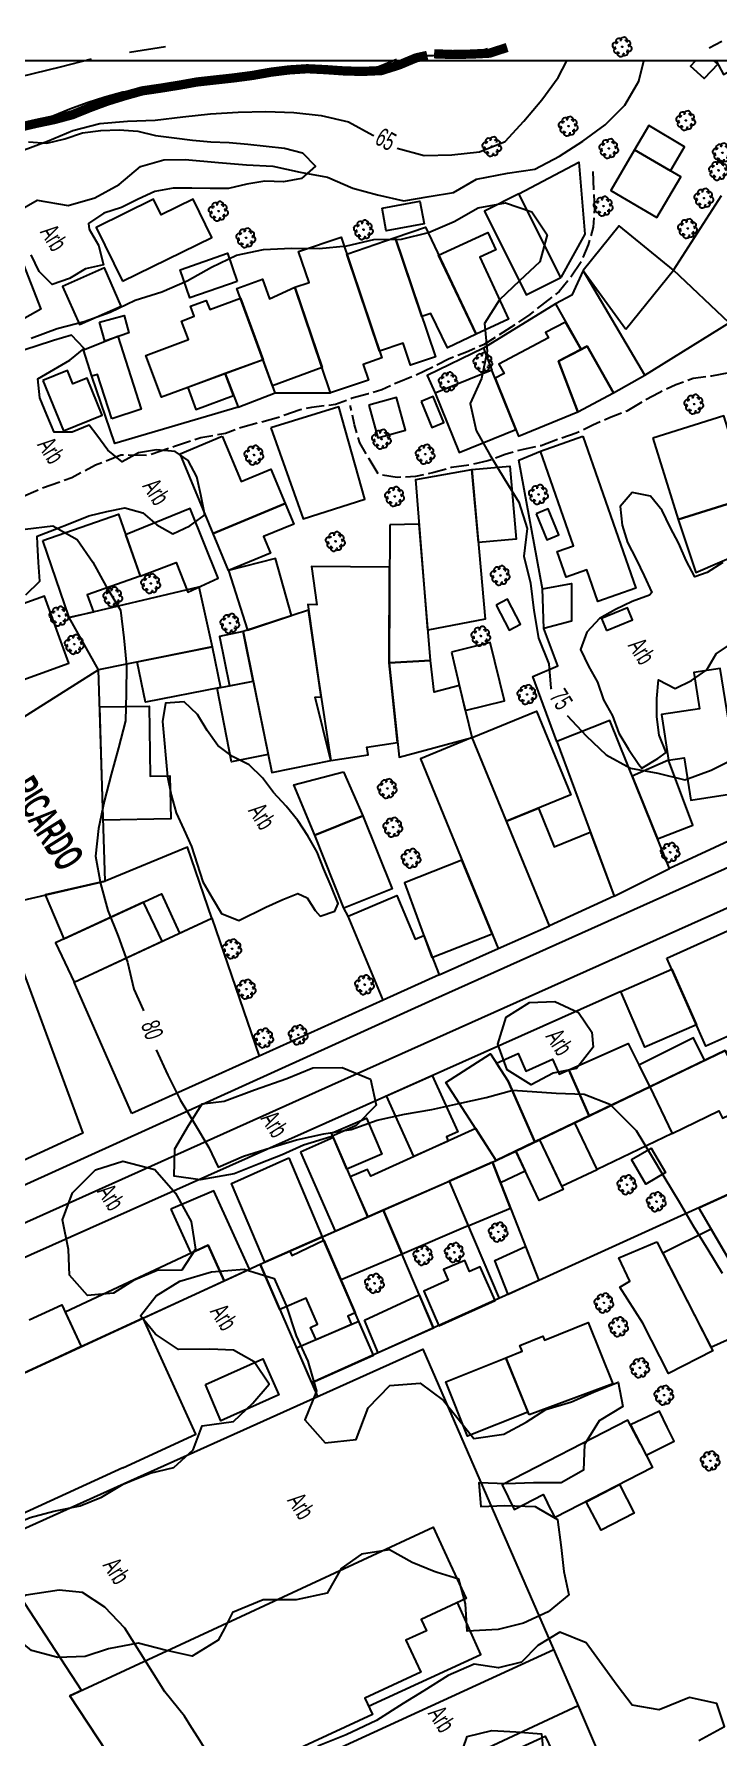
# Model space of a CAD drawing. Header units: millimetres. Extents: x 438774 to 440085, y 7202522 to 7203572.
# Drawn here: x 439010.1 to 439084, y 7203375.9 to 7203559.8 of the extents above; entities that cross this region are included whole.
import ezdxf

# ---------------------------------------------------------------- set-up
doc = ezdxf.new("R2010")
doc.units = ezdxf.units.MM
doc.linetypes.add('00', pattern=[10, 0, -10])
doc.linetypes.add('17', pattern=[2.5, 2, -0.5])
for name, color, linetype in [('0212', 7, 'Continuous'), ('0401', 4, 'Continuous'), ('0505', 1, 'Continuous'), ('0506', 1, 'Continuous'), ('0611', 30, 'Continuous'), ('0623', 30, 'Continuous'), ('0707', 7, 'Continuous'), ('0801', 10, 'Continuous'), ('1005', 3, 'Continuous'), ('1006', 3, 'Continuous'), ('1007', 3, 'Continuous'), ('ARROYO', 150, 'Continuous')]:
    doc.layers.add(name, color=color, linetype=linetype)
doc.styles.add('02', font='swissc.ttf')
doc.styles.add('04', font='swisscb.ttf')

# ---------------------------------------------------------------- blocks, each defined once
blk = doc.blocks.new('09')
for p, q in [((-0.04, 0.01), (0.04, 0.01)), ((-0.02, 0.03), (0.02, 0.03)), ((0, 0.05), (0, 0.05)), ((-0.04, -0.01), (0.04, -0.01)), ((-0.02, -0.03), (0.02, -0.03))]:
    blk.add_line(p, q)
for points in [[(-0.61, 0.39), (-0.76, 0.34), (-0.88, 0.27), (-0.97, 0.13), (-1, 0), (-0.96, -0.15), (-0.88, -0.26), (-0.83, -0.31), (-0.73, -0.36), (-0.58, -0.38)], [(-0.12, 0.67), (-0.2, 0.77), (-0.32, 0.84), (-0.46, 0.87), (-0.62, 0.83), (-0.74, 0.77), (-0.81, 0.63), (-0.83, 0.49), (-0.83, 0.42), (-0.79, 0.32), (-0.69, 0.22), (-0.62, 0.16)], [(-0.41, 0.6), (-0.39, 0.72), (-0.35, 0.82), (-0.3, 0.88), (-0.18, 0.96), (-0.03, 1), (0.1, 0.96), (0.24, 0.87), (0.31, 0.75), (0.36, 0.62), (0.37, 0.55)], [(0.11, 0.66), (0.19, 0.71), (0.31, 0.78), (0.42, 0.81), (0.49, 0.81), (0.63, 0.78), (0.76, 0.7), (0.82, 0.58), (0.84, 0.41), (0.81, 0.28), (0.75, 0.16), (0.69, 0.06)], [(0.67, -0.42), (0.8, -0.38), (0.91, -0.29), (0.99, -0.14), (1.01, -0.01), (0.95, 0.14), (0.86, 0.24), (0.8, 0.29), (0.7, 0.32), (0.56, 0.34)], [(-0.14, -0.69), (-0.19, -0.75), (-0.3, -0.83), (-0.4, -0.87), (-0.48, -0.87), (-0.61, -0.83), (-0.74, -0.75), (-0.8, -0.63), (-0.83, -0.47), (-0.79, -0.33), (-0.7, -0.18), (-0.64, -0.12)], [(-0.38, -0.63), (-0.34, -0.76), (-0.26, -0.88), (-0.13, -0.97), (0.01, -1.01), (0.15, -0.97), (0.27, -0.88), (0.32, -0.83), (0.36, -0.73), (0.38, -0.57)], [(0.15, -0.7), (0.32, -0.83), (0.46, -0.87), (0.62, -0.85), (0.74, -0.79), (0.83, -0.66), (0.86, -0.52), (0.86, -0.45), (0.83, -0.34), (0.74, -0.24), (0.67, -0.18)]]:
    blk.add_lwpolyline(points)
blk.add_lwpolyline([(0, -0.05), (-0.05, 0), (0, 0.05), (0.05, 0)], close=True)

msp = doc.modelspace()

# ---------------------------------------------------------------- linework, layer by layer
msp.add_lwpolyline([(440081.59, 7203556.96), (438782.49, 7203556.96), (438782.49, 7202523.15), (440081.59, 7202523.15)], close=True)
at = {"layer": '0401', "linetype": 'Continuous', "flags": 128}
for points in [[(439057.17, 7203557.66), (439059.07, 7203558.28)], [(439008.2, 7203550.08), (439010.16, 7203550.49), (439012.09, 7203551.01), (439013.94, 7203551.76), (439015.82, 7203552.45), (439017.73, 7203553.05), (439019.65, 7203553.59), (439021.64, 7203553.88), (439023.61, 7203554.2), (439025.57, 7203554.55), (439027.57, 7203554.77), (439029.55, 7203554.99), (439031.54, 7203555.25), (439033.5, 7203555.6), (439035.49, 7203555.85), (439037.48, 7203555.98), (439039.48, 7203555.88), (439041.48, 7203555.74), (439043.48, 7203555.69), (439045.47, 7203555.78), (439047.39, 7203556.38), (439049.23, 7203557.15)], [(439052.56, 7203557.54), (439053.18, 7203557.52), (439055.18, 7203557.56)]]:
    msp.add_lwpolyline(points, dxfattribs=at)
at = {"layer": '0505', "linetype": 'Continuous', "flags": 128}
for points, elevation in [([(439024.28, 7203558.45), (439020.37, 7203557.87)], 65), ([(439008.3, 7203540.68), (439010.41, 7203541.9), (439013.76, 7203541.33), (439016.65, 7203542.15), (439019.28, 7203543.6), (439021.56, 7203545.55), (439024.1, 7203546.25), (439026.39, 7203546.28), (439029.99, 7203545.98), (439033.03, 7203545.7), (439035.88, 7203545.56), (439038.82, 7203544.93), (439041.77, 7203544.38), (439044.53, 7203543.2), (439047.19, 7203542.48), (439050.01, 7203541.83), (439052.76, 7203542.3), (439055.41, 7203542.74), (439057.89, 7203544.17), (439061.22, 7203544.82), (439064.19, 7203545.25), (439066.85, 7203546.65), (439069.37, 7203548.28), (439071.79, 7203550.05), (439073.9, 7203552.17), (439075.43, 7203554.75), (439075.95, 7203556.96)], 70), ([(439016.24, 7203557.15), (439012.91, 7203556.28), (439008.6, 7203555.22)], 65), ([(439049.32, 7203547.53), (439052.21, 7203546.73), (439055.21, 7203546.78), (439058.2, 7203547.12), (439060.98, 7203548.23), (439063.01, 7203550.44), (439064.93, 7203552.74), (439066.69, 7203555.17), (439067.65, 7203556.96)], 65), ([(439008.71, 7203547.23), (439011.52, 7203548.28), (439014.28, 7203549.44), (439017.19, 7203550.19), (439020.18, 7203550.43), (439023.17, 7203550.55), (439026.15, 7203550.9), (439029.14, 7203551.22), (439032.13, 7203551.4), (439035.13, 7203551.48), (439038.13, 7203551.37), (439041.11, 7203551.06), (439044.04, 7203550.36), (439046.68, 7203548.94)], 65), ([(439009.77, 7203526.99), (439012.57, 7203528.04), (439015.47, 7203528.8), (439018.3, 7203529.8), (439021.01, 7203531.09), (439023.87, 7203532), (439026.63, 7203533.17), (439029.24, 7203534.65), (439031.94, 7203535.96), (439034.88, 7203536.56), (439037.88, 7203536.7), (439040.88, 7203536.67), (439043.86, 7203536.98), (439046.79, 7203537.66), (439049.79, 7203537.68), (439052.69, 7203538.41), (439055.45, 7203539.6), (439058.06, 7203541.07), (439061.02, 7203541.61), (439063.86, 7203540.65), (439065.51, 7203538.14), (439064.71, 7203535.25), (439062.53, 7203533.19), (439060.35, 7203531.12), (439058.74, 7203528.58), (439059.03, 7203525.6), (439058.43, 7203522.65), (439057.18, 7203519.93), (439057.83, 7203517), (439059.31, 7203514.4), (439060.88, 7203511.84), (439062.44, 7203509.28), (439063.34, 7203506.41), (439062.99, 7203503.43), (439063.71, 7203500.52), (439064.08, 7203497.55), (439064.56, 7203494.58), (439065.7, 7203491.82), (439065.91, 7203489.17)], 75), ([(439009.1, 7203506.36), (439012.09, 7203506.7), (439014.73, 7203505.25), (439016.42, 7203502.79), (439017.88, 7203500.16), (439019.43, 7203497.59), (439019.78, 7203494.62), (439020.07, 7203491.63), (439020.02, 7203488.63), (439019.97, 7203485.63), (439019.21, 7203482.73), (439018.4, 7203479.84), (439017.66, 7203476.93), (439017.02, 7203474), (439016.72, 7203471.02), (439017.24, 7203468.06), (439018.05, 7203465.17), (439019.15, 7203462.39), (439020.18, 7203459.56), (439020.86, 7203456.65), (439021.86, 7203454.42)], 80), ([(439067.69, 7203486.23), (439069.73, 7203484.03), (439071.9, 7203481.96), (439074.53, 7203480.52), (439077.48, 7203480), (439080.39, 7203479.29), (439083.22, 7203480.3), (439085.9, 7203481.64)], 75), ([(439023.28, 7203450.11), (439024.51, 7203447.38), (439025.86, 7203444.69), (439027.42, 7203442.13), (439028.95, 7203439.54), (439029.95, 7203437.43), (439032.72, 7203438.6), (439035.57, 7203439.52), (439038.44, 7203440.39), (439041.37, 7203441.02), (439044.33, 7203441.49), (439047.16, 7203442.5), (439050.09, 7203443.16), (439053.05, 7203443.64), (439055.98, 7203444.29), (439058.91, 7203444.94), (439061.8, 7203445.73), (439066.5, 7203445.43), (439069.5, 7203445.3), (439072.3, 7203444.22), (439075.12, 7203441.38), (439076.68, 7203438.82), (439078.21, 7203436.24), (439079.76, 7203433.67), (439081.3, 7203431.09), (439082.87, 7203428.53), (439084.43, 7203425.97)], 80), ([(439027.1, 7203376.89), (439026.31, 7203378.11), (439024.2, 7203380.75), (439022.86, 7203382.88), (439021.48, 7203385.09), (439019.88, 7203387.63), (439017.72, 7203389.89), (439015.3, 7203391.48), (439012.79, 7203391.71), (439009.23, 7203391.19), (439006.81, 7203389.91), (439004.52, 7203388.48), (439002.43, 7203386.78), (439001.74, 7203385.66)], 85), ([(439028.47, 7203374.72), (439027.82, 7203375.77), (439027.1, 7203376.89)], 85)]:
    msp.add_lwpolyline(points, dxfattribs=dict(at, elevation=elevation))
at = {"layer": '0505', "linetype": '00', "flags": 128}
for points, elevation in [([(439046.68, 7203548.94), (439049.32, 7203547.53)], 65), ([(439065.91, 7203489.17), (439067.69, 7203486.23)], 75), ([(439021.86, 7203454.42), (439023.28, 7203450.11)], 80)]:
    msp.add_lwpolyline(points, dxfattribs=dict(at, elevation=elevation))
at = {"layer": '0611', "linetype": 'Continuous', "flags": 128}
for points in [[(439002.28, 7203432.47), (439053.13, 7203455.49), (439106.41, 7203479.41), (439151.16, 7203499.45), (439201.35, 7203522.05), (439239.77, 7203538.57), (439263.28, 7203549.71), (439274.14, 7203556.96)], [(439004.28, 7203429.3), (439042.23, 7203446.31), (439113.45, 7203478.19), (439182.47, 7203508.71), (439248.69, 7203537.66)]]:
    msp.add_lwpolyline(points, dxfattribs=at)
at = {"layer": '0623', "linetype": '17', "flags": 128}
for points in [[(439070.46, 7203545), (439070.52, 7203543), (439070.64, 7203541), (439070.49, 7203539), (439069.95, 7203537.08), (439069.18, 7203535.24), (439068.05, 7203533.58), (439066.81, 7203532.02), (439065.21, 7203530.81), (439063.65, 7203529.55), (439062.01, 7203528.42), (439060.32, 7203527.34), (439058.62, 7203526.28), (439056.78, 7203525.49), (439054.93, 7203524.74), (439053.15, 7203523.84), (439051.35, 7203522.98), (439049.48, 7203522.25), (439047.66, 7203521.4), (439046.21, 7203520.96), (439044.45, 7203520.49), (439042.66, 7203519.82), (439040.06, 7203519.51), (439038.83, 7203519.25), (439036.48, 7203518.41), (439034.55, 7203517.89), (439032.62, 7203517.38), (439030.75, 7203516.68), (439028.1, 7203516.23), (439025.25, 7203515.28), (439022.41, 7203514.32), (439019.44, 7203514.35), (439016.7, 7203513.26), (439014.14, 7203511.91), (439010.7, 7203510.67), (439008.58, 7203509.74), (439005.92, 7203508.62), (439002.7, 7203508.1), (438999.84, 7203507.22), (438996.6, 7203507.46), (438993.78, 7203507.12), (438990.83, 7203507.63), (438987.65, 7203507.5), (438984.91, 7203506.54), (438981.98, 7203505.9), (438978.99, 7203505.7), (438976.04, 7203505.18), (438973.12, 7203504.47), (438970.19, 7203503.82), (438967.29, 7203503.04), (438964.35, 7203502.46), (438961.35, 7203502.26), (438960.86, 7203502.36)], [(439158.56, 7203535.85), (439156.78, 7203534.93), (439155.03, 7203533.95), (439153.21, 7203533.12), (439151.33, 7203532.43), (439149.54, 7203531.56), (439147.65, 7203530.89), (439145.94, 7203529.85), (439144.21, 7203528.84), (439142.39, 7203528.02), (439140.56, 7203527.22), (439138.75, 7203526.37), (439137.02, 7203525.37), (439135.14, 7203524.67), (439133.25, 7203524.02), (439131.4, 7203523.26), (439129.41, 7203523.05), (439127.64, 7203522.12), (439125.8, 7203521.36), (439123.72, 7203520.58), (439121.42, 7203519.98), (439120.04, 7203519.47), (439118.3, 7203518.56), (439116.47, 7203518.27), (439114.49, 7203517.94), (439112.58, 7203517.36), (439110.63, 7203516.91), (439108.64, 7203516.68), (439106.66, 7203516.41), (439104.7, 7203516.77), (439103.3, 7203518.19), (439101.86, 7203519.6), (439100.71, 7203521.24), (439099.12, 7203522.43), (439097.21, 7203523.03), (439095.2, 7203523.09), (439093.21, 7203523.02), (439091.21, 7203523.01), (439089.21, 7203522.99), (439087.24, 7203523.35), (439085.25, 7203523.25), (439083.28, 7203522.89), (439081.29, 7203522.62), (439079.4, 7203521.95), (439077.6, 7203521.1), (439075.85, 7203520.13), (439074.13, 7203519.11), (439072.26, 7203518.38), (439070.43, 7203517.59), (439068.64, 7203516.71), (439066.73, 7203516.08), (439064.86, 7203515.37), (439062.91, 7203514.97), (439060.98, 7203514.42), (439059.11, 7203513.72), (439057.16, 7203513.28), (439055.18, 7203513.01), (439053.25, 7203512.48), (439051.3, 7203512.03), (439049.3, 7203511.94), (439047.32, 7203512.26), (439046.28, 7203513.97), (439045.26, 7203515.69), (439044.71, 7203517.61), (439044.28, 7203519.56), (439044.25, 7203519.72)]]:
    msp.add_lwpolyline(points, dxfattribs=at)
at = {"layer": '0707', "linetype": 'Continuous', "flags": 128}
for points in [[(439079.17, 7203534.35), (439084.35, 7203542.39)], [(439076.08, 7203523.01), (439085.19, 7203528.65), (439079.17, 7203534.35)], [(439066.41, 7203530.69), (439058.65, 7203525.92), (439059.53, 7203523.52)], [(439058.65, 7203525.92), (439052.53, 7203522.94), (439053.41, 7203521.05)], [(439032.13, 7203519.52), (439018.81, 7203515.61), (439016.33, 7203522.87)], [(439036.13, 7203521.07), (439042.11, 7203521.09)], [(439065, 7203499.91), (439062.46, 7203513.81), (439064.78, 7203514.79)], [(439066.54, 7203483.42), (439063.97, 7203490.45), (439066.68, 7203491.58), (439065.15, 7203495.61)], [(439092.94, 7203476.27), (439078.74, 7203469.69)], [(439044, 7203464.56), (439043.56, 7203465.42)], [(439053.83, 7203458.22), (439060.23, 7203461.04)], [(439073.49, 7203456.42), (439007.7, 7203427.07), (439006.14, 7203426.36)], [(439047.81, 7203455.46), (439034.4, 7203449.43)], [(439059.59, 7203437.97), (439060.01, 7203438.14), (439084.75, 7203450.04), (439091.48, 7203437.38)], [(439034.52, 7203426.95), (439059.59, 7203437.97), (439064.63, 7203425.17), (439040.06, 7203414.12)], [(439091.48, 7203437.38), (439064.63, 7203425.17)], [(439054.92, 7203435.93), (439060.32, 7203423.23)], [(439053.22, 7203420.04), (439047.81, 7203432.8)], [(439046.75, 7203417.12), (439041.22, 7203429.9)], [(439012.24, 7203416.69), (439034.52, 7203426.95), (439040.7, 7203412.64)], [(438976.72, 7203400.33), (439012.24, 7203416.69)], [(439020.53, 7203403.57), (439052.08, 7203417.75), (439060.66, 7203398.08)], [(438989.08, 7203389.42), (439020.53, 7203403.57)], [(439060.66, 7203398.08), (439068.88, 7203379.24), (439043.4, 7203367.34)], [(439046.22, 7203379.21), (439058.35, 7203384.76), (439055.84, 7203390.4)], [(439039.73, 7203373.16), (439066.23, 7203385.32)], [(439068.88, 7203379.24), (439074.39, 7203366.39), (439050.81, 7203355.61)]]:
    msp.add_lwpolyline(points, dxfattribs=at)
at = {"layer": '0801', "linetype": 'Continuous', "flags": 128}
for points in [[(439084.37, 7203559.04), (439083.03, 7203558.31)], [(439083.53, 7203556.96), (439083.96, 7203556.61), (439082.49, 7203555.05), (439081, 7203556.38), (439081.53, 7203556.96)], [(439083.77, 7203556.96), (439084.57, 7203555.49), (439085.91, 7203556.22), (439085.5, 7203556.96)], [(438996.81, 7203441.14), (439005.92, 7203443.52), (438996.8, 7203468.02), (438987.77, 7203464.68), (438988.53, 7203472.17), (438996.45, 7203475.33), (438995.28, 7203478.08), (439006.12, 7203484.28), (439006.64, 7203471.72), (439004.41, 7203470.67), (439015.34, 7203441.1), (439001, 7203434.51)], [(439009.56, 7203420.94), (439013.07, 7203422.56), (439015.17, 7203418.04), (439012.24, 7203416.69)], [(439019.66, 7203404.95), (439027.55, 7203408.58), (439021.88, 7203421.13), (439012.24, 7203416.69)], [(439019.66, 7203404.95), (438987.76, 7203390.33), (438982.05, 7203402.79), (439012.24, 7203416.69)], [(439012.24, 7203416.69), (439002.39, 7203412.15), (439000.28, 7203416.63)], [(439078.48, 7203409.33), (439077.64, 7203411.05), (439074.5, 7203409.59), (439075.58, 7203407.51)], [(439075.58, 7203407.51), (439074.24, 7203410.11), (439060.65, 7203403.1), (439061.93, 7203400.43), (439065.08, 7203402.06), (439065.55, 7203401.17)], [(439075.58, 7203407.51), (439076.2, 7203406.31), (439079.24, 7203407.82), (439078.48, 7203409.33)], [(439075.58, 7203407.51), (439076.88, 7203404.98), (439066.37, 7203399.56), (439065.55, 7203401.17)], [(439030.39, 7203387.95), (439053.18, 7203398.52), (439055.04, 7203394.53)], [(439055.04, 7203394.53), (439056.75, 7203390.82), (439051.9, 7203388.57), (439052.46, 7203387.34), (439050.26, 7203386.32), (439051.86, 7203382.88), (439045.83, 7203380.07), (439046.65, 7203378.29), (439038.8, 7203374.64)], [(439013.94, 7203380.31), (439030.39, 7203387.95)], [(439019.03, 7203371.8), (439017.91, 7203374.28), (439013.94, 7203380.31)]]:
    msp.add_lwpolyline(points, dxfattribs=at)
for points in [[(439074.96, 7203547.35), (439078.84, 7203545.08), (439080.36, 7203547.66), (439076.5, 7203549.95), (439074.96, 7203547.35)], [(439077.38, 7203540.02), (439079.96, 7203544.43), (439074.96, 7203547.35), (439072.38, 7203542.94), (439077.38, 7203540.02)], [(439066.99, 7203533.54), (439062.46, 7203542.57), (439068.93, 7203546.01), (439069.58, 7203538.22), (439066.99, 7203533.54)], [(439019.62, 7203533.14), (439029.28, 7203537.88), (439027.25, 7203542.01), (439023.8, 7203540.32), (439022.98, 7203542), (439016.77, 7203538.96), (439019.62, 7203533.14)], [(439047.67, 7203541.02), (439051.76, 7203541.79), (439052.22, 7203539.36), (439048.13, 7203538.59), (439047.67, 7203541.02)], [(439066.99, 7203533.54), (439062.46, 7203542.57), (439058.74, 7203540.7), (439063.26, 7203531.68), (439066.99, 7203533.54)], [(439004.26, 7203527.05), (439001.11, 7203534.62), (439007.56, 7203538.46), (439010.79, 7203530.13), (439004.51, 7203526.6), (439004.26, 7203527.05)], [(439042.11, 7203521.09), (439038.26, 7203532.51), (439039.79, 7203533.02), (439038.66, 7203536.36), (439043.24, 7203537.9), (439047.65, 7203524.85), (439045.63, 7203524.16), (439046.21, 7203522.47), (439042.11, 7203521.09)], [(439047.4, 7203525.59), (439043.85, 7203536.08), (439049.1, 7203537.85), (439053.44, 7203524.99), (439050.74, 7203524.08), (439049.94, 7203526.44), (439047.4, 7203525.59)], [(439051.98, 7203529.33), (439049.1, 7203537.85), (439052.36, 7203538.97), (439057.84, 7203527.43), (439054.74, 7203525.95), (439052.96, 7203529.66), (439051.98, 7203529.33)], [(439057.84, 7203527.43), (439053.79, 7203535.96), (439059.11, 7203538.41), (439059.98, 7203536.53), (439058.25, 7203535.73), (439061.33, 7203529.03), (439057.84, 7203527.43)], [(439074.02, 7203527.98), (439079.17, 7203534.35), (439073.28, 7203539.11), (439069.4, 7203534.31), (439074.02, 7203527.98)], [(439032.02, 7203533.13), (439026.91, 7203531.35), (439025.86, 7203534.39), (439030.96, 7203536.16), (439032.02, 7203533.13)], [(439019.5, 7203530.46), (439017.69, 7203534.58), (439013.16, 7203532.57), (439014.98, 7203528.46), (439019.5, 7203530.46)], [(439066.41, 7203530.69), (439069.19, 7203525.77), (439069.85, 7203526.11), (439072.69, 7203521.1), (439076.08, 7203523.01), (439069.4, 7203534.31), (439068.19, 7203531.62), (439066.41, 7203530.69)], [(439035.85, 7203521.84), (439031.99, 7203532.35), (439034.74, 7203533.36), (439035.53, 7203531.24), (439038.26, 7203532.51), (439041.19, 7203523.81), (439035.85, 7203521.84)], [(439034.82, 7203524.66), (439023.84, 7203520.6), (439022.16, 7203525.13), (439026.76, 7203526.83), (439026.02, 7203528.84), (439027.39, 7203529.36), (439026.98, 7203530.44), (439028.68, 7203531.07), (439029.05, 7203530.07), (439032.37, 7203531.3), (439034.82, 7203524.66)], [(439017.15, 7203528.71), (439019.81, 7203529.43), (439020.31, 7203527.55), (439017.72, 7203526.67), (439017.15, 7203528.71)], [(439068.83, 7203519.04), (439066.73, 7203524.51), (439069.19, 7203525.77), (439067.51, 7203528.73), (439065.34, 7203527.59), (439065.64, 7203527.01), (439060.3, 7203524.19), (439060.85, 7203523.17), (439059.88, 7203522.67), (439062.4, 7203516.42), (439068.83, 7203519.04)], [(439018.48, 7203518.29), (439016.93, 7203523.07), (439016.33, 7203522.87), (439015.41, 7203525.73), (439019.11, 7203527.22), (439021.66, 7203519.33), (439018.48, 7203518.29)], [(439072.69, 7203521.1), (439069.85, 7203526.11), (439066.73, 7203524.51), (439068.83, 7203519.04), (439072.69, 7203521.1)], [(439011.02, 7203522.43), (439013.24, 7203516.98), (439017.42, 7203518.68), (439015.8, 7203522.68), (439014.28, 7203522.07), (439013.69, 7203523.51), (439011.02, 7203522.43)], [(439030.73, 7203523.16), (439026.69, 7203521.66), (439027.57, 7203519.28), (439031.64, 7203520.79), (439030.73, 7203523.16)], [(439034.82, 7203524.66), (439030.73, 7203523.16), (439032.13, 7203519.52), (439036.13, 7203521.07), (439034.82, 7203524.66)], [(439062.12, 7203517.12), (439059.53, 7203523.52), (439053.41, 7203521.05), (439056, 7203514.65), (439062.12, 7203517.12)], [(439035.66, 7203517.32), (439039.16, 7203507.48), (439045.83, 7203509.58), (439043.01, 7203519.58), (439035.66, 7203517.32)], [(439046.24, 7203519.76), (439047.2, 7203516.23), (439050.21, 7203517.06), (439049.25, 7203520.58), (439046.24, 7203519.76)], [(439051.89, 7203520.14), (439053.05, 7203517.33), (439054.36, 7203517.88), (439053.19, 7203520.68), (439051.89, 7203520.14)], [(439076.93, 7203516.19), (439079.68, 7203507.41), (439087.36, 7203509.81), (439084.6, 7203518.6), (439076.93, 7203516.19)], [(439030.41, 7203516.41), (439032.44, 7203511.51), (439035.67, 7203512.84), (439037.21, 7203509.13), (439029.42, 7203505.9), (439025.85, 7203514.51), (439030.41, 7203516.41)], [(439069.36, 7203516.39), (439075.1, 7203499.97), (439070.98, 7203498.53), (439069.79, 7203501.95), (439067.55, 7203501.16), (439066.58, 7203503.94), (439068.35, 7203504.56), (439064.78, 7203514.79), (439069.36, 7203516.39)], [(439052.62, 7203495.45), (439051.31, 7203511.73), (439057.37, 7203512.81), (439058.83, 7203496.63), (439052.62, 7203495.45)], [(439058.08, 7203504.92), (439057.37, 7203512.81), (439061.47, 7203513.16), (439062.15, 7203505.27), (439058.08, 7203504.92)], [(439097.56, 7203511.54), (439090.34, 7203507.94), (439089.87, 7203510.38), (439087.6, 7203509.4), (439087.36, 7203509.81), (439079.68, 7203507.41), (439081.57, 7203501.69), (439086.75, 7203503.89), (439087.84, 7203501.24), (439100.68, 7203507.73), (439097.56, 7203511.54)], [(439019.96, 7203505.76), (439021.53, 7203501.26), (439025.42, 7203502.77), (439026.68, 7203499.56), (439029.98, 7203501.07), (439026.94, 7203508.59), (439019.96, 7203505.76)], [(439029.42, 7203505.9), (439037.21, 7203509.13), (439038.13, 7203506.9), (439034.88, 7203505.56), (439035.62, 7203503.76), (439031.09, 7203501.88), (439029.42, 7203505.9)], [(439064.32, 7203508), (439065.48, 7203505.19), (439066.79, 7203505.75), (439065.62, 7203508.54), (439064.32, 7203508)], [(439011.03, 7203505.13), (439019.19, 7203507.98), (439021.53, 7203501.26), (439015.81, 7203499.26), (439016.5, 7203497.39), (439013.86, 7203496.82), (439011.03, 7203505.13)], [(439048.51, 7203506.82), (439048.44, 7203491.93), (439052.89, 7203492.16), (439051.7, 7203506.91), (439048.51, 7203506.82)], [(439031.09, 7203501.88), (439033.13, 7203495.45), (439037.88, 7203497.02), (439036.15, 7203503.17), (439031.09, 7203501.88)], [(439040.8, 7203490.06), (439042.14, 7203481.35), (439046.16, 7203481.97), (439046.03, 7203482.8), (439049.36, 7203483.31), (439048.44, 7203491.93), (439048.49, 7203502.25), (439040.06, 7203502.31), (439040.61, 7203498.18), (439039.65, 7203498.21), (439040.8, 7203490.06)], [(439004.64, 7203496.76), (439007.27, 7203489.51), (439013.83, 7203491.89), (439011.21, 7203499.13), (439004.64, 7203496.76)], [(439013.86, 7203496.82), (439027.87, 7203500.11), (439029.31, 7203493.65), (439017.05, 7203491.16), (439013.86, 7203496.82)], [(439065.15, 7203495.61), (439065, 7203499.91), (439068.16, 7203500.47), (439068.15, 7203496.42), (439065.15, 7203495.61)], [(439032.66, 7203495.29), (439035.76, 7203480.05), (439042.14, 7203481.35), (439040.44, 7203488.21), (439041.08, 7203488.25), (439039.74, 7203497.61), (439032.66, 7203495.29)], [(439059.99, 7203498.14), (439061.39, 7203495.44), (439062.64, 7203496.1), (439061.23, 7203498.78), (439059.99, 7203498.14)], [(439071.94, 7203495.4), (439074.75, 7203496.57), (439074.19, 7203497.87), (439071.4, 7203496.71), (439071.94, 7203495.4)], [(439033.75, 7203489.94), (439032.66, 7203495.29), (439030.11, 7203494.77), (439031.19, 7203489.43), (439033.75, 7203489.94)], [(439021.21, 7203492.01), (439029.31, 7203493.65), (439030.21, 7203489.25), (439022.1, 7203487.66), (439021.21, 7203492.01)], [(439055.16, 7203493.08), (439056.67, 7203486.75), (439060.92, 7203487.8), (439059.37, 7203494.12), (439055.16, 7203493.08)], [(439048.44, 7203491.93), (439049.52, 7203481.74), (439057.42, 7203483.84), (439056.03, 7203489.45), (439053.32, 7203488.74), (439052.89, 7203492.16), (439048.44, 7203491.93)], [(439006.12, 7203484.28), (439006.88, 7203465.81), (439017.74, 7203468.34), (439017.05, 7203491.16), (439006.12, 7203484.28)], [(439033.75, 7203489.94), (439035.37, 7203482), (439031.4, 7203481.23), (439029.85, 7203489.17), (439033.75, 7203489.94)], [(439086.35, 7203477.91), (439084.22, 7203491.31), (439081.36, 7203490.86), (439081.96, 7203486.96), (439077.86, 7203486.33), (439078.62, 7203481.4), (439080.33, 7203481.65), (439081.03, 7203477.09), (439086.35, 7203477.91)], [(439017.54, 7203474.92), (439017.17, 7203487.15), (439022.5, 7203487.25), (439022.63, 7203479.68), (439024.76, 7203479.71), (439024.85, 7203475.06), (439017.54, 7203474.92)], [(439061.12, 7203474.81), (439057.42, 7203483.84), (439064.36, 7203486.7), (439068.07, 7203477.67), (439061.12, 7203474.81)], [(439078.74, 7203469.69), (439072.28, 7203485.67), (439066.54, 7203483.42), (439072.74, 7203466.71), (439078.74, 7203469.69)], [(439065.75, 7203463.51), (439057.42, 7203483.84), (439051.82, 7203481.55), (439060.23, 7203461.04), (439065.75, 7203463.51)], [(439074.7, 7203479.68), (439077.45, 7203472.89), (439081.24, 7203474.39), (439078.62, 7203481.4), (439074.7, 7203479.68)], [(439043.51, 7203480.13), (439045.59, 7203475.38), (439040.42, 7203473.31), (439038.13, 7203478.73), (439043.51, 7203480.13)], [(439043.56, 7203465.42), (439040.42, 7203473.31), (439045.59, 7203475.38), (439048.75, 7203467.49), (439043.56, 7203465.42)], [(439072.74, 7203466.71), (439065.75, 7203463.51), (439061.12, 7203474.81), (439064.56, 7203476.23), (439066.27, 7203472.03), (439070.17, 7203473.63), (439072.74, 7203466.71)], [(439013.29, 7203462.09), (439023.84, 7203466.95), (439025.8, 7203462.72), (439029.28, 7203464.34), (439026.67, 7203472), (439017.74, 7203468.34), (439011.28, 7203466.84), (439013.29, 7203462.09)], [(439059.57, 7203462.65), (439056.31, 7203470.6), (439050.11, 7203468.16), (439053.05, 7203460.08), (439059.57, 7203462.65)], [(439014.42, 7203457.42), (439023.93, 7203461.84), (439021.91, 7203466.07), (439012.39, 7203461.68), (439014.42, 7203457.42)], [(439047.81, 7203455.46), (439044, 7203464.56), (439049.26, 7203466.76), (439051.24, 7203462.05), (439052.2, 7203462.44), (439053.83, 7203458.22), (439047.81, 7203455.46)], [(439020.65, 7203443.24), (439014.42, 7203457.42), (439029.28, 7203464.34), (439034.4, 7203449.43), (439020.65, 7203443.24)], [(439078.46, 7203460.01), (439087.15, 7203463.92), (439091.78, 7203453.75), (439088.46, 7203452.26), (439088.15, 7203452.95), (439082.67, 7203450.5), (439078.46, 7203460.01)], [(439073.49, 7203456.42), (439078.99, 7203458.82), (439081.65, 7203452.81), (439076.08, 7203450.38), (439073.49, 7203456.42)], [(439076.59, 7203446.12), (439082.53, 7203448.97), (439081.33, 7203451.39), (439075.43, 7203448.45), (439076.59, 7203446.12)], [(439060.01, 7203438.14), (439054.58, 7203446.59), (439059.38, 7203449.68), (439061.3, 7203446.71), (439064.19, 7203440.15), (439060.01, 7203438.14)], [(439064.19, 7203440.15), (439061.3, 7203446.71), (439060.03, 7203448.67), (439062.37, 7203449.7), (439063.2, 7203447.81), (439066.09, 7203449.08), (439066.8, 7203447.49), (439067.85, 7203447.96), (439070.06, 7203442.97), (439064.19, 7203440.15)], [(439070.06, 7203442.97), (439067.85, 7203447.96), (439074.26, 7203450.8), (439076.59, 7203446.12), (439070.06, 7203442.97)], [(439076.59, 7203446.12), (439079.02, 7203441.07), (439084.07, 7203443.5), (439084.45, 7203442.72), (439087.79, 7203444.32), (439084.75, 7203450.04), (439076.59, 7203446.12)], [(439051.11, 7203438.57), (439048.15, 7203445.12), (439053.1, 7203447.33), (439055.85, 7203441.26), (439054.62, 7203440.71), (439054.82, 7203440.25), (439051.11, 7203438.57)], [(439068.49, 7203442.22), (439076.59, 7203446.12), (439079.02, 7203441.07), (439070.91, 7203437.17), (439068.49, 7203442.22)], [(439043.88, 7203437.22), (439042.21, 7203441.1), (439045.99, 7203442.72), (439047.65, 7203438.82), (439043.88, 7203437.22)], [(439070.91, 7203437.17), (439068.49, 7203442.22), (439064.68, 7203440.39), (439067.06, 7203435.37), (439070.91, 7203437.17)], [(439038.86, 7203439.06), (439042.6, 7203430.51), (439046.12, 7203432.06), (439042.41, 7203440.63), (439038.86, 7203439.06)], [(439046.12, 7203432.06), (439060.01, 7203438.14), (439057.79, 7203441.6), (439046.46, 7203436.45), (439046.09, 7203437.18), (439044.24, 7203436.37), (439046.12, 7203432.06)], [(439064.68, 7203440.39), (439067.23, 7203435.02), (439064.66, 7203433.81), (439062.12, 7203439.16), (439064.68, 7203440.39)], [(439037.61, 7203438.45), (439041.22, 7203429.9), (439035.02, 7203427.17), (439031.42, 7203435.66), (439037.61, 7203438.45)], [(439059.59, 7203437.97), (439062.12, 7203439.16), (439063.15, 7203436.98), (439060.47, 7203435.73), (439059.59, 7203437.97)], [(439074.63, 7203438.26), (439076.76, 7203439.49), (439078.3, 7203436.84), (439076.17, 7203435.6), (439074.63, 7203438.26)], [(439054.92, 7203435.93), (439056.97, 7203431.09), (439061.54, 7203432.99), (439059.59, 7203437.97), (439054.92, 7203435.93)], [(439089.14, 7203420.66), (439081.9, 7203433.02), (439091.48, 7203437.38), (439098.12, 7203424.6), (439089.14, 7203420.66)], [(439024.86, 7203432.9), (439027.02, 7203428.13), (439028.89, 7203429), (439030.63, 7203425.16), (439033.35, 7203426.41), (439029.51, 7203434.86), (439024.86, 7203432.9)], [(439054.92, 7203435.93), (439056.97, 7203431.09), (439049.83, 7203428.04), (439047.81, 7203432.8), (439054.92, 7203435.93)], [(439047.81, 7203432.8), (439049.83, 7203428.04), (439043.24, 7203425.24), (439041.22, 7203429.9), (439047.81, 7203432.8)], [(439041.38, 7203429.54), (439044.77, 7203421.7), (439043.98, 7203421.34), (439044.38, 7203420.43), (439040.54, 7203418.77), (439039.94, 7203420.12), (439040.71, 7203420.46), (439039.47, 7203423.29), (439036.64, 7203422.05), (439034.52, 7203426.95), (439037.71, 7203428.36), (439037.91, 7203427.9), (439041.38, 7203429.54)], [(439077.38, 7203429.37), (439083.4, 7203417.57), (439078.64, 7203415.14), (439075.85, 7203420.59), (439073.36, 7203424.46), (439074.46, 7203425.1), (439073.24, 7203427.64), (439077.38, 7203429.37)], [(439078.02, 7203428.12), (439083.21, 7203417.97), (439089.14, 7203420.66), (439083.25, 7203430.72), (439078.02, 7203428.12)], [(439028.89, 7203429), (439013.43, 7203421.77), (439015.17, 7203418.04), (439030.63, 7203425.16), (439028.89, 7203429)], [(439053.8, 7203420.3), (439059.89, 7203423.03), (439058.29, 7203426.67), (439057.13, 7203426.16), (439056.61, 7203427.36), (439054.32, 7203426.36), (439054.83, 7203425.21), (439052.17, 7203424.03), (439053.8, 7203420.3)], [(439063.18, 7203428.84), (439064.63, 7203425.17), (439061.31, 7203423.68), (439059.87, 7203427.35), (439063.18, 7203428.84)], [(439045.76, 7203420.88), (439051.7, 7203423.62), (439053.22, 7203420.04), (439047.26, 7203417.36), (439045.76, 7203420.88)], [(439045.17, 7203420.77), (439038.44, 7203417.87), (439040.06, 7203414.12), (439046.75, 7203417.12), (439045.17, 7203420.77)], [(439063.56, 7203410.67), (439061.06, 7203416.82), (439062.82, 7203417.53), (439062.56, 7203418.16), (439065.06, 7203419.18), (439065.24, 7203418.73), (439069.93, 7203420.64), (439072.61, 7203414.03), (439063.56, 7203410.67)], [(439028.59, 7203413.94), (439034.78, 7203416.72), (439036.52, 7203412.82), (439030.26, 7203410.01), (439028.59, 7203413.94)], [(439063.44, 7203410.96), (439056.91, 7203408.35), (439054.57, 7203414.22), (439061.06, 7203416.82), (439063.44, 7203410.96)], [(439069.71, 7203401.28), (439073.33, 7203403.15), (439074.92, 7203400.04), (439071.36, 7203398.22), (439069.71, 7203401.28)], [(439000.49, 7203364.7), (438988.44, 7203383.02), (439006.15, 7203394.68), (439015.19, 7203380.89), (439013.94, 7203380.31), (439017.91, 7203374.28), (439011.54, 7203370.82), (439011.18, 7203371.37), (439004.52, 7203367.64), (439004.81, 7203367.2), (439000.49, 7203364.7)], [(439056.17, 7203371.76), (439065.28, 7203375.94), (439067.55, 7203371.2), (439058.53, 7203366.96), (439056.17, 7203371.76)]]:
    msp.add_lwpolyline(points, close=True, dxfattribs=at)
at = {"layer": '1005'}
for points in [[(439009.46, 7203548.19), (439011.46, 7203548.07), (439013.41, 7203548.52), (439015.3, 7203549.17), (439017.28, 7203549.43), (439019.28, 7203549.51), (439021.28, 7203549.34), (439023.21, 7203548.87), (439025.2, 7203548.63), (439027.18, 7203548.39), (439029.18, 7203548.21), (439031.17, 7203548.13), (439033.16, 7203547.96), (439035.15, 7203547.73), (439037.15, 7203547.52), (439039.08, 7203547.03), (439040.48, 7203545.59), (439038.98, 7203544.25), (439037.03, 7203543.88), (439035.02, 7203543.94), (439033.05, 7203543.62), (439031.1, 7203543.17), (439029.11, 7203543.15), (439027.11, 7203543.19), (439025.1, 7203543.2), (439023.14, 7203542.82), (439021.32, 7203542), (439019.53, 7203541.11), (439017.62, 7203540.5), (439015.97, 7203539.38), (439016.02, 7203538.76), (439017.03, 7203537.03), (439017.57, 7203534.93), (439015.63, 7203534.47), (439013.91, 7203533.45), (439012.03, 7203532.78), (439010.62, 7203534.19), (439009.75, 7203535.99)], [(439009.19, 7203499.27), (439010.71, 7203500.75), (439010.55, 7203502.75), (439010.46, 7203504.74), (439010.4, 7203505.61), (439012.27, 7203506.31), (439014.12, 7203507.05), (439015.98, 7203507.81), (439017.93, 7203508.26), (439019.88, 7203508.66), (439021.81, 7203508.11), (439023.33, 7203506.81), (439025.08, 7203505.84), (439026.89, 7203506.7), (439028.5, 7203507.87), (439028.49, 7203508.1), (439028.1, 7203510.06), (439027.67, 7203512.01), (439026.73, 7203513.78), (439025.31, 7203514.76), (439023.32, 7203514.94), (439021.34, 7203514.59), (439019.59, 7203513.64), (439018.03, 7203514.9), (439016.86, 7203516.52), (439016.04, 7203517.6), (439014.19, 7203516.84), (439012.24, 7203516.85), (439011.47, 7203518.69), (439010.7, 7203520.54), (439010.48, 7203522.6), (439012.2, 7203523.62), (439013.93, 7203524.62), (439015.5, 7203525.87), (439014.11, 7203527.32), (439012.19, 7203526.75), (439010.29, 7203526.13), (439008.38, 7203525.52)], [(439084.49, 7203502.74), (439082.8, 7203501.66), (439081.47, 7203501.19), (439080.54, 7203502.98), (439079.73, 7203504.8), (439078.82, 7203506.58), (439077.93, 7203508.37), (439076.67, 7203509.93), (439074.71, 7203510.3), (439073.4, 7203508.79), (439073.6, 7203506.8), (439074.2, 7203504.9), (439075.14, 7203503.13), (439075.99, 7203501.32), (439076.83, 7203499.5), (439076.58, 7203499.24), (439074.71, 7203498.53), (439072.91, 7203497.66), (439071.16, 7203496.71), (439069.8, 7203495.24), (439069.1, 7203493.36), (439069.99, 7203491.57), (439070.96, 7203489.82), (439071.61, 7203487.93), (439072.58, 7203486.18), (439073.27, 7203484.31), (439074.31, 7203482.59), (439075.4, 7203480.92), (439075.75, 7203480.55), (439077.46, 7203481.58), (439078.38, 7203482.23), (439077.63, 7203484.09), (439077.35, 7203486.08), (439077.36, 7203488.07), (439077.55, 7203490.06), (439079.33, 7203489.13), (439081.12, 7203490.01), (439082.75, 7203491.16), (439083.79, 7203492.87), (439085.44, 7203494.01)], [(439020.55, 7203403.54), (439022.63, 7203404.37), (439025.18, 7203404.98), (439027.27, 7203406.88), (439028.24, 7203409.47), (439031.62, 7203409.94), (439033.72, 7203411.93), (439035.48, 7203413.99), (439033.84, 7203416.4), (439031.61, 7203417.65), (439029.08, 7203417.76), (439025.68, 7203417.72), (439023.19, 7203419.38), (439021.57, 7203421.37), (439023.28, 7203423.52), (439025.82, 7203425.11), (439029.25, 7203426.13), (439032.79, 7203426.41), (439036.01, 7203425.4), (439037.32, 7203422.48), (439038.38, 7203419.2), (439039.65, 7203416.46), (439040.58, 7203413.24), (439039.33, 7203410.14), (439041.54, 7203407.65), (439044.86, 7203408), (439046.18, 7203411.42), (439048.5, 7203413.83), (439051.8, 7203414.1), (439054.31, 7203412.21), (439057.58, 7203408.1), (439060.82, 7203408.57), (439063.24, 7203409.86), (439065.38, 7203411.26), (439068.14, 7203412.07), (439070.51, 7203413.11), (439073.2, 7203414.2), (439073.68, 7203411.57), (439071.12, 7203410.02), (439069.55, 7203407.46), (439069.45, 7203404.68), (439067.04, 7203403.34), (439064.05, 7203403.31), (439061.11, 7203403.21), (439058.12, 7203403.33), (439058.34, 7203400.75), (439060.94, 7203400.87), (439064.21, 7203400.76), (439064.56, 7203400.55)], [(439030.64, 7203387.57), (439029.98, 7203386.31), (439027.15, 7203384.58), (439024.25, 7203385.24), (439021.32, 7203386.01), (439018.12, 7203385.39), (439015.59, 7203384.56), (439012.65, 7203384.44), (439009.79, 7203385.22), (439007.54, 7203387.09), (439005.75, 7203389.75), (439004.62, 7203392.56), (439004.38, 7203395.13), (439003.63, 7203396.62), (439005.94, 7203398.03), (439009.65, 7203399.58), (439012.2, 7203400.26), (439015.06, 7203400.84), (439017.37, 7203401.77), (439019.71, 7203403.19), (439020.55, 7203403.54)], [(439064.56, 7203400.55), (439066.64, 7203399.35), (439067.01, 7203396.32), (439067.33, 7203393.73), (439067.84, 7203391.22), (439065.62, 7203389.4), (439062.94, 7203388.17), (439060.21, 7203387.49), (439056.86, 7203387.29), (439056.7, 7203390.24), (439055.98, 7203392.91), (439053.63, 7203393.65)], [(439053.63, 7203393.65), (439053.32, 7203393.74), (439050.92, 7203394.73), (439048.48, 7203396.09), (439045.45, 7203395.62), (439043.25, 7203394.08), (439041.75, 7203391.41), (439038.38, 7203390.67), (439034.84, 7203390.67), (439031.53, 7203389.32), (439030.64, 7203387.57)], [(439081.91, 7203375.5), (439084.69, 7203377), (439083.86, 7203379.49), (439080.89, 7203380.12), (439077.61, 7203378.8), (439074.68, 7203379.3), (439073.08, 7203381.42), (439071.46, 7203383.67), (439069.74, 7203386.02), (439066.88, 7203387.19), (439064.52, 7203385.74), (439062.73, 7203383.96), (439060.27, 7203383.33), (439057.61, 7203383.72), (439054.8, 7203382.49), (439052.17, 7203380.85), (439049.97, 7203379.47), (439047.07, 7203377.63), (439043.78, 7203376.1), (439040.72, 7203374.87)], [(439056.03, 7203373.52), (439056.87, 7203375.91), (439059.55, 7203376.56), (439062.14, 7203376.41), (439064.9, 7203376.2), (439065.19, 7203373.2)]]:
    msp.add_lwpolyline(points, dxfattribs=at)
for points in [[(439035.11, 7203465.5), (439036.94, 7203466.33), (439038.56, 7203467.01), (439039.59, 7203466.52), (439040.44, 7203465.17), (439040.97, 7203464.53), (439042.58, 7203465.08), (439042.92, 7203465.91), (439042.18, 7203467.77), (439041.4, 7203469.61), (439040.65, 7203471.47), (439039.67, 7203473.21), (439038.58, 7203474.89), (439037.33, 7203476.44), (439035.94, 7203477.89), (439034.75, 7203479.5), (439033.33, 7203480.9), (439031.53, 7203481.78), (439029.94, 7203483), (439028.76, 7203484.62), (439027.72, 7203486.32), (439026.28, 7203487.7), (439024.28, 7203487.55), (439023.94, 7203485.58), (439024.13, 7203483.58), (439024.3, 7203481.59), (439024.5, 7203479.61), (439024.88, 7203477.64), (439025.44, 7203475.72), (439026.24, 7203473.89), (439027.09, 7203472.07), (439027.71, 7203470.17), (439028.3, 7203468.27), (439029.3, 7203466.53), (439030.34, 7203464.83), (439032.2, 7203464.08)], [(439070.5, 7203450.39), (439068.7, 7203448.08), (439066.17, 7203447.58), (439063.8, 7203446.33), (439061.18, 7203447.94), (439060.2, 7203450.71), (439061.09, 7203453.63), (439063.61, 7203455.2), (439066.35, 7203455.31), (439068.89, 7203454.12), (439070.35, 7203452.01)], [(439030.63, 7203444.57), (439033.88, 7203445.77), (439037.37, 7203446.99), (439040.2, 7203448.17), (439043.36, 7203448.21), (439046.42, 7203446.94), (439047.04, 7203444.11), (439044.87, 7203441.94), (439042.13, 7203440.7), (439039.2, 7203439.81), (439036.87, 7203438.77), (439034.41, 7203437.8), (439031.71, 7203436.69), (439028.01, 7203436.06), (439025.22, 7203436.46), (439025.29, 7203439.42), (439026.77, 7203441.93), (439028.22, 7203444.26)], [(439013.81, 7203428.53), (439013.16, 7203431.72), (439014.22, 7203434.66), (439016.71, 7203437.15), (439019.68, 7203438.06), (439023.11, 7203437.18), (439025.36, 7203434.62), (439027.06, 7203431.55), (439027.51, 7203428.58), (439026.05, 7203426.3), (439023.36, 7203426.26), (439020.82, 7203425.2), (439018.67, 7203423.8), (439015.83, 7203423.55), (439013.9, 7203425.75)]]:
    msp.add_lwpolyline(points, close=True, dxfattribs=at)
at = {"layer": 'ARROYO', "const_width": 1, "elevation": 60, "flags": 128}
for points in [[(439008.37, 7203549.75), (439010.32, 7203550.2), (439012.28, 7203550.61), (439014.21, 7203551.13), (439016.06, 7203551.88), (439017.94, 7203552.58), (439019.84, 7203553.17), (439021.77, 7203553.71), (439023.75, 7203554), (439025.73, 7203554.32), (439027.69, 7203554.67), (439029.68, 7203554.89), (439031.67, 7203555.11), (439033.65, 7203555.37), (439035.62, 7203555.72), (439037.6, 7203555.97), (439039.6, 7203556.1), (439041.6, 7203556), (439043.59, 7203555.86), (439045.59, 7203555.81), (439047.59, 7203555.9), (439049.5, 7203556.5), (439051.34, 7203557.27), (439052.56, 7203557.54)], [(439053.3, 7203557.71), (439055.3, 7203557.64), (439057.3, 7203557.68), (439059.29, 7203557.78), (439061.19, 7203558.4)]]:
    msp.add_lwpolyline(points, dxfattribs=at)

# ---------------------------------------------------------------- block references
at = {"layer": '1007', "rotation": 302}
for p in [(439073.62, 7203558.47), (439067.81, 7203549.9), (439080.5, 7203550.51), (439059.54, 7203547.69), (439072.18, 7203547.48), (439084.44, 7203547.01), (439084.03, 7203545.12), (439082.45, 7203542.12), (439030, 7203540.72), (439071.59, 7203541.26), (439045.67, 7203538.71), (439080.7, 7203538.84), (439032.97, 7203537.83), (439058.58, 7203524.39), (439054.83, 7203522.29), (439081.38, 7203519.87), (439047.62, 7203516.08), (439033.84, 7203514.37), (439052.34, 7203514.45), (439049.04, 7203509.89), (439064.58, 7203510.11), (439042.64, 7203505.04), (439060.45, 7203501.36), (439022.69, 7203500.48), (439018.59, 7203499.05), (439012.78, 7203496.97), (439031.24, 7203496.19), (439014.43, 7203493.92), (439058.35, 7203494.81), (439063.33, 7203488.49), (439048.25, 7203478.33), (439048.85, 7203474.16), (439050.82, 7203470.8), (439078.81, 7203471.44), (439031.46, 7203461.01), (439045.8, 7203457.14), (439033.01, 7203456.66), (439038.62, 7203451.73), (439034.9, 7203451.39), (439074.13, 7203435.54), (439077.32, 7203433.7), (439060.23, 7203430.43), (439052.11, 7203427.9), (439055.48, 7203428.22), (439046.86, 7203424.88), (439071.65, 7203422.76), (439073.25, 7203420.19), (439075.53, 7203415.74), (439078.14, 7203412.79), (439083.14, 7203405.7)]:
    msp.add_blockref('09', p, dxfattribs=at)

# ---------------------------------------------------------------- texts
at = {"layer": '0212', "style": '04', "width": 0.625}
msp.add_text('DR. RICARDO', height=3.2, rotation=302, dxfattribs=at).set_placement((439004.81, 7203482.15))
at = {"layer": '0506', "style": '02', "width": 0.75}
for s, rotation, p in [('65', 331, (439046.77, 7203548.07)), ('75', 302, (439065.69, 7203488.26)), ('80', 289, (439021.6, 7203452.84))]:
    msp.add_text(s, height=2, rotation=rotation, dxfattribs=at).set_placement(p)
at = {"layer": '1006', "style": '02', "width": 0.75}
for p in [(439010.67, 7203538.45), (439010.37, 7203515.47), (439021.73, 7203511), (439074.18, 7203493.78), (439033.16, 7203475.94), (439065.29, 7203451.55), (439034.51, 7203442.68), (439016.84, 7203434.79), (439029.03, 7203421.83), (439037.38, 7203401.42), (439017.44, 7203394.42), (439052.57, 7203378.41)]:
    msp.add_text('Arb', height=2, rotation=302, dxfattribs=at).set_placement(p)

doc.saveas('drawing.dxf')
